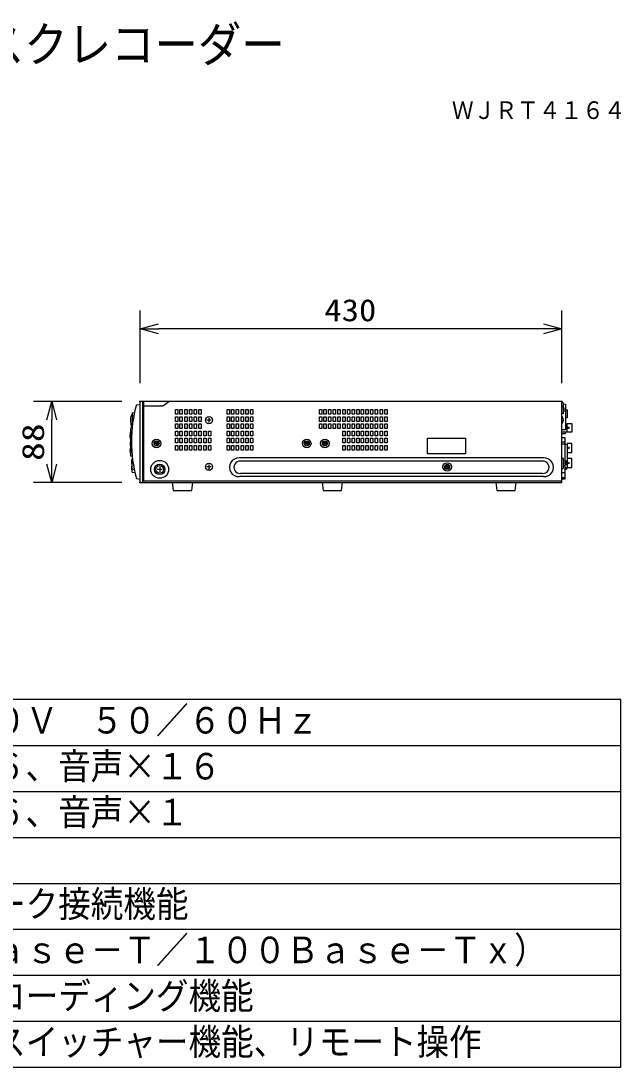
# Model space of a CAD drawing. Units: millimetres, scale not verified. Extents: x -63 to 63, y -57 to 57.
# Drawn here: x -2.8 to 62.5, y -56.5 to 57.4 of the extents above; entities that cross this region are included whole.
import ezdxf
from ezdxf.enums import TextEntityAlignment as Align

# ---------------------------------------------------------------- set-up
doc = ezdxf.new("R2010")
doc.units = ezdxf.units.MM
doc.header["$LTSCALE"] = 0.190236
doc.header["$PDMODE"] = 32
doc.header["$PDSIZE"] = 0.0951
for name, color, linetype in [('0-0_MOJI1', 2, 'Continuous'), ('0-1_TOUROKU', 1, 'Continuous'), ('0-2_GAIKEI', 1, 'Continuous'), ('0-3_WAKU', 7, 'Continuous')]:
    doc.layers.add(name, color=color, linetype=linetype)
doc.styles.add('ＭＳ ゴシック', font='')
doc.styles.get('ＭＳ ゴシック').set_extended_font_data('MS Gothic')

# ---------------------------------------------------------------- blocks, each defined once
blk = doc.blocks.new('_OPEN30')
at = {"layer": '0-3_WAKU'}
blk.add_line((0, 0), (-1, 0), dxfattribs=at)
blk.add_lwpolyline([(-1, 0.26795), (0, 0), (-1, -0.26795)], dxfattribs=at)

msp = doc.modelspace()

# ---------------------------------------------------------------- linework, layer by layer
at = {"layer": '0-2_GAIKEI', "color": 3}
for p, q in [((10.1677, 17.9369), (10.1677, 25.8627)), ((56.0678, 17.9369), (56.0678, 25.8627)), ((54.0678, 23.8627), (12.1677, 23.8627)), ((8.1785, 15.9507), (-1.4438, 15.9507)), ((0.5562, 9.1507), (0.5562, 13.9507)), ((8.1785, 7.1507), (-1.4438, 7.1507))]:
    msp.add_line(p, q, dxfattribs=at)
at = {"layer": '0-2_GAIKEI', "color": 7}
for p, q in [((10.1677, 7.1507), (10.1677, 15.9507)), ((56.0678, 15.9507), (10.1677, 15.9507)), ((56.0678, 7.1507), (56.0678, 15.9507)), ((9.7869, 15.6064), (10.1677, 15.6338)), ((9.7869, 7.5894), (10.1677, 7.5155)), ((10.1677, 7.1507), (56.0678, 7.1507)), ((13.6707, 7.1491), (13.7878, 6.2511)), ((15.7877, 6.2511), (15.8942, 7.1491)), ((48.8708, 7.1491), (48.9879, 6.2511)), ((50.9877, 6.2511), (51.0942, 7.1491)), ((13.7878, 6.2511), (15.7877, 6.2511)), ((48.9879, 6.2511), (50.9877, 6.2511))]:
    msp.add_line(p, q, dxfattribs=at)
at = {"layer": '0-2_GAIKEI'}
for p, q in [((10.4545, 7.1507), (10.4545, 15.9507)), ((10.4545, 15.4741), (12.6601, 15.4741)), ((10.5495, 15.9405), (10.5495, 7.3202)), ((12.6601, 15.4741), (13.3107, 15.9405)), ((56.0678, 15.877), (56.2114, 15.8137)), ((56.2053, 15.4226), (56.0785, 15.4226)), ((56.2114, 15.8137), (56.2114, 14.623)), ((56.2114, 15.7184), (56.4802, 15.6549)), ((56.465, 15.115), (56.6388, 15.0524)), ((56.4802, 15.6549), (56.4802, 12.8622)), ((56.6388, 15.0524), (56.6388, 14.1947)), ((9.3003, 14.7208), (9.5727, 14.7645)), ((9.3003, 14.7208), (9.3003, 14.594)), ((9.3003, 14.594), (9.3193, 13.3057)), ((9.3109, 14.3771), (9.5005, 14.421)), ((17.9197, 13.9243), (17.417, 13.9243)), ((17.6679, 14.1766), (17.6679, 13.6734)), ((56.2114, 14.623), (56.0841, 14.623)), ((56.6388, 14.1947), (56.4802, 14.1314)), ((9.1469, 12.798), (9.1308, 10.18)), ((9.1469, 12.798), (9.2864, 12.8216)), ((56.4802, 12.8622), (56.0678, 12.8622)), ((57.1632, 12.6082), (56.0678, 12.6082)), ((56.6388, 13.5289), (56.4802, 13.5759)), ((56.4802, 13.5759), (57.1632, 13.5759)), ((56.4802, 12.6082), (56.6388, 12.6715)), ((56.4802, 12.465), (56.4802, 12.6082)), ((56.6388, 12.6715), (56.6388, 13.5289)), ((57.1632, 13.5759), (57.1632, 12.6082)), ((12.0948, 11.3939), (11.8378, 11.3939)), ((11.9657, 11.5225), (11.9657, 11.265)), ((28.4358, 11.3939), (28.1788, 11.3939)), ((28.3067, 11.5225), (28.3067, 11.265)), ((30.4085, 11.3939), (30.1515, 11.3939)), ((30.2794, 11.5225), (30.2794, 11.265)), ((56.0678, 12.465), (56.4802, 12.465)), ((56.0841, 12.0213), (56.3852, 12.0213)), ((56.0841, 11.5606), (56.3852, 11.5606)), ((56.3852, 12.0213), (56.3852, 7.5137)), ((56.0841, 11.3546), (56.3852, 11.3546)), ((56.3852, 11.3068), (56.6551, 11.3068)), ((57.1632, 11.3855), (56.6388, 11.3855)), ((56.6551, 11.3068), (56.6551, 8.7262)), ((56.6814, 10.4182), (57.1632, 10.4182)), ((57.1632, 10.4182), (57.1632, 11.3855)), ((9.1308, 10.18), (9.1308, 10.0523)), ((9.1308, 10.0523), (9.2896, 10.0212)), ((9.3003, 8.2747), (9.305, 9.7247)), ((54.0877, 9.8096), (20.9626, 9.8096)), ((53.9636, 9.4611), (21.0876, 9.4611)), ((56.2425, 9.7678), (56.0841, 9.7678)), ((56.2425, 8.7359), (56.2425, 9.7678)), ((56.2425, 9.561), (56.4965, 9.482)), ((56.4965, 9.482), (56.4965, 9.0689)), ((57.1632, 9.7365), (56.6662, 9.7365)), ((57.1632, 8.7679), (57.1632, 9.7365)), ((9.3003, 8.2747), (9.6205, 8.2242)), ((9.3109, 8.6191), (9.5437, 8.5645)), ((12.0349, 8.5724), (12.5743, 8.5724)), ((12.3048, 8.8419), (12.3048, 8.3024)), ((17.9197, 8.8571), (17.417, 8.8571)), ((17.6679, 9.1089), (17.6679, 8.6057)), ((53.9636, 8.1277), (21.0876, 8.1277)), ((43.7066, 8.8337), (43.4496, 8.8337)), ((43.5775, 8.9623), (43.5775, 8.7048)), ((56.0841, 8.6087), (56.2425, 8.7359)), ((56.0841, 8.2285), (56.3327, 8.2285)), ((56.4965, 9.0689), (56.2425, 8.9101)), ((56.5318, 8.5466), (56.3852, 8.5458)), ((56.4013, 8.7679), (57.1632, 8.7679)), ((10.4545, 7.3202), (56.0678, 7.3202)), ((54.0877, 7.7784), (20.9626, 7.7784)), ((56.3852, 7.5137), (56.0678, 7.5137)), ((56.0841, 7.6725), (56.3852, 7.6725))]:
    msp.add_line(p, q, dxfattribs=at)
for points in [[(14.0395, 15.0835), (14.2941, 15.0835), (14.2941, 14.5756), (14.0395, 14.5756)], [(14.5059, 15.0835), (14.7595, 15.0835), (14.7595, 14.5756), (14.5059, 14.5756)], [(15.024, 15.0835), (15.2786, 15.0835), (15.2786, 14.5756), (15.024, 14.5756)], [(15.5424, 15.0835), (15.7969, 15.0835), (15.7969, 14.5756), (15.5424, 14.5756)], [(16.0605, 15.0835), (16.315, 15.0835), (16.315, 14.5756), (16.0605, 14.5756)], [(16.5788, 15.0835), (16.8334, 15.0835), (16.8334, 14.5756), (16.5788, 14.5756)], [(19.6569, 15.0835), (19.9114, 15.0835), (19.9114, 14.5756), (19.6569, 14.5756)], [(20.1224, 15.0835), (20.3769, 15.0835), (20.3769, 14.5756), (20.1224, 14.5756)], [(20.6412, 15.0835), (20.8957, 15.0835), (20.8957, 14.5756), (20.6412, 14.5756)], [(21.1593, 15.0835), (21.4138, 15.0835), (21.4138, 14.5756), (21.1593, 14.5756)], [(21.6781, 15.0835), (21.9326, 15.0835), (21.9326, 14.5756), (21.6781, 14.5756)], [(22.1962, 15.0835), (22.4507, 15.0835), (22.4507, 14.5756), (22.1962, 14.5756)], [(29.6862, 15.0835), (29.9407, 15.0835), (29.9407, 14.5756), (29.6862, 14.5756)], [(30.1517, 15.0835), (30.4062, 15.0835), (30.4062, 14.5756), (30.1517, 14.5756)], [(30.67, 15.0835), (30.9245, 15.0835), (30.9245, 14.5756), (30.67, 14.5756)], [(31.189, 15.0835), (31.4436, 15.0835), (31.4436, 14.5756), (31.189, 14.5756)], [(31.7072, 15.0835), (31.9617, 15.0835), (31.9617, 14.5756), (31.7072, 14.5756)], [(32.2255, 15.0835), (32.48, 15.0835), (32.48, 14.5756), (32.2255, 14.5756)], [(32.2255, 15.0835), (32.48, 15.0835), (32.48, 14.5756), (32.2255, 14.5756)], [(32.7436, 15.0835), (32.9981, 15.0835), (32.9981, 14.5756), (32.7436, 14.5756)], [(33.262, 15.0835), (33.5165, 15.0835), (33.5165, 14.5756), (33.262, 14.5756)], [(33.749, 15.0835), (34.0035, 15.0835), (34.0035, 14.5756), (33.749, 14.5756)], [(34.2145, 15.0835), (34.469, 15.0835), (34.469, 14.5756), (34.2145, 14.5756)], [(34.7328, 15.0835), (34.9873, 15.0835), (34.9873, 14.5756), (34.7328, 14.5756)], [(35.2514, 15.0835), (35.5059, 15.0835), (35.5059, 14.5756), (35.2514, 14.5756)], [(35.7697, 15.0835), (36.0243, 15.0835), (36.0243, 14.5756), (35.7697, 14.5756)], [(36.2878, 15.0835), (36.5424, 15.0835), (36.5424, 14.5756), (36.2878, 14.5756)], [(36.8062, 15.0835), (37.0607, 15.0835), (37.0607, 14.5756), (36.8062, 14.5756)], [(14.0395, 14.3011), (14.2941, 14.3011), (14.2941, 13.7923), (14.0395, 13.7923)], [(14.5059, 14.3011), (14.7595, 14.3011), (14.7595, 13.7923), (14.5059, 13.7923)], [(15.024, 14.3011), (15.2786, 14.3011), (15.2786, 13.7923), (15.024, 13.7923)], [(15.5424, 14.3011), (15.7969, 14.3011), (15.7969, 13.7923), (15.5424, 13.7923)], [(16.0605, 14.3011), (16.315, 14.3011), (16.315, 13.7923), (16.0605, 13.7923)], [(16.5788, 14.3011), (16.8334, 14.3011), (16.8334, 13.7923), (16.5788, 13.7923)], [(19.6569, 14.3011), (19.9114, 14.3011), (19.9114, 13.7923), (19.6569, 13.7923)], [(20.1224, 14.3011), (20.3769, 14.3011), (20.3769, 13.7923), (20.1224, 13.7923)], [(20.6412, 14.3011), (20.8957, 14.3011), (20.8957, 13.7923), (20.6412, 13.7923)], [(21.1593, 14.3011), (21.4138, 14.3011), (21.4138, 13.7923), (21.1593, 13.7923)], [(21.6781, 14.3011), (21.9326, 14.3011), (21.9326, 13.7923), (21.6781, 13.7923)], [(22.1962, 14.3011), (22.4507, 14.3011), (22.4507, 13.7923), (22.1962, 13.7923)], [(29.6862, 14.3011), (29.9407, 14.3011), (29.9407, 13.7923), (29.6862, 13.7923)], [(30.1517, 14.3011), (30.4062, 14.3011), (30.4062, 13.7923), (30.1517, 13.7923)], [(30.67, 14.3011), (30.9245, 14.3011), (30.9245, 13.7923), (30.67, 13.7923)], [(31.189, 14.3011), (31.4436, 14.3011), (31.4436, 13.7923), (31.189, 13.7923)], [(31.7072, 14.3011), (31.9617, 14.3011), (31.9617, 13.7923), (31.7072, 13.7923)], [(32.2255, 14.3011), (32.48, 14.3011), (32.48, 13.7923), (32.2255, 13.7923)], [(32.2255, 14.3011), (32.48, 14.3011), (32.48, 13.7923), (32.2255, 13.7923)], [(32.7436, 14.3011), (32.9981, 14.3011), (32.9981, 13.7923), (32.7436, 13.7923)], [(33.262, 14.3011), (33.5165, 14.3011), (33.5165, 13.7923), (33.262, 13.7923)], [(33.749, 14.3011), (34.0035, 14.3011), (34.0035, 13.7923), (33.749, 13.7923)], [(34.2145, 14.3011), (34.469, 14.3011), (34.469, 13.7923), (34.2145, 13.7923)], [(34.7328, 14.3011), (34.9873, 14.3011), (34.9873, 13.7923), (34.7328, 13.7923)], [(35.2514, 14.3011), (35.5059, 14.3011), (35.5059, 13.7923), (35.2514, 13.7923)], [(35.7697, 14.3011), (36.0243, 14.3011), (36.0243, 13.7923), (35.7697, 13.7923)], [(36.2878, 14.3011), (36.5424, 14.3011), (36.5424, 13.7923), (36.2878, 13.7923)], [(36.8062, 14.3011), (37.0607, 14.3011), (37.0607, 13.7923), (36.8062, 13.7923)], [(14.0395, 13.5178), (14.2941, 13.5178), (14.2941, 13.0099), (14.0395, 13.0099)], [(14.0395, 12.735), (14.2941, 12.735), (14.2941, 12.2273), (14.0395, 12.2273)], [(14.5059, 13.5178), (14.7595, 13.5178), (14.7595, 13.0099), (14.5059, 13.0099)], [(14.5059, 12.735), (14.7595, 12.735), (14.7595, 12.2273), (14.5059, 12.2273)], [(15.024, 13.5178), (15.2786, 13.5178), (15.2786, 13.0099), (15.024, 13.0099)], [(15.024, 12.735), (15.2786, 12.735), (15.2786, 12.2273), (15.024, 12.2273)], [(15.5424, 13.5178), (15.7969, 13.5178), (15.7969, 13.0099), (15.5424, 13.0099)], [(15.5424, 12.735), (15.7969, 12.735), (15.7969, 12.2273), (15.5424, 12.2273)], [(16.0605, 13.5178), (16.315, 13.5178), (16.315, 13.0099), (16.0605, 13.0099)], [(16.0605, 12.735), (16.315, 12.735), (16.315, 12.2273), (16.0605, 12.2273)], [(16.5788, 13.5178), (16.8334, 13.5178), (16.8334, 13.0099), (16.5788, 13.0099)], [(16.5788, 12.735), (16.8334, 12.735), (16.8334, 12.2273), (16.5788, 12.2273)], [(17.0974, 12.735), (17.3519, 12.735), (17.3519, 12.2273), (17.0974, 12.2273)], [(17.6153, 12.735), (17.8698, 12.735), (17.8698, 12.2273), (17.6153, 12.2273)], [(19.6569, 13.5178), (19.9114, 13.5178), (19.9114, 13.0099), (19.6569, 13.0099)], [(19.6569, 12.735), (19.9114, 12.735), (19.9114, 12.2273), (19.6569, 12.2273)], [(20.1224, 13.5178), (20.3769, 13.5178), (20.3769, 13.0099), (20.1224, 13.0099)], [(20.1224, 12.735), (20.3769, 12.735), (20.3769, 12.2273), (20.1224, 12.2273)], [(20.6412, 13.5178), (20.8957, 13.5178), (20.8957, 13.0099), (20.6412, 13.0099)], [(20.6412, 12.735), (20.8957, 12.735), (20.8957, 12.2273), (20.6412, 12.2273)], [(21.1593, 13.5178), (21.4138, 13.5178), (21.4138, 13.0099), (21.1593, 13.0099)], [(21.1593, 12.735), (21.4138, 12.735), (21.4138, 12.2273), (21.1593, 12.2273)], [(21.6781, 13.5178), (21.9326, 13.5178), (21.9326, 13.0099), (21.6781, 13.0099)], [(21.6781, 12.735), (21.9326, 12.735), (21.9326, 12.2273), (21.6781, 12.2273)], [(22.1962, 13.5178), (22.4507, 13.5178), (22.4507, 13.0099), (22.1962, 13.0099)], [(22.1962, 12.735), (22.4507, 12.735), (22.4507, 12.2273), (22.1962, 12.2273)], [(29.6862, 13.5178), (29.9407, 13.5178), (29.9407, 13.0099), (29.6862, 13.0099)], [(30.1517, 13.5178), (30.4062, 13.5178), (30.4062, 13.0099), (30.1517, 13.0099)], [(30.67, 13.5178), (30.9245, 13.5178), (30.9245, 13.0099), (30.67, 13.0099)], [(31.189, 13.5178), (31.4436, 13.5178), (31.4436, 13.0099), (31.189, 13.0099)], [(31.7072, 13.5178), (31.9617, 13.5178), (31.9617, 13.0099), (31.7072, 13.0099)], [(32.2255, 13.5178), (32.48, 13.5178), (32.48, 13.0099), (32.2255, 13.0099)], [(32.2255, 13.5178), (32.48, 13.5178), (32.48, 13.0099), (32.2255, 13.0099)], [(32.2255, 12.735), (32.48, 12.735), (32.48, 12.2273), (32.2255, 12.2273)], [(32.2255, 12.735), (32.48, 12.735), (32.48, 12.2273), (32.2255, 12.2273)], [(32.7436, 13.5178), (32.9981, 13.5178), (32.9981, 13.0099), (32.7436, 13.0099)], [(32.7436, 12.735), (32.9981, 12.735), (32.9981, 12.2273), (32.7436, 12.2273)], [(33.262, 13.5178), (33.5165, 13.5178), (33.5165, 13.0099), (33.262, 13.0099)], [(33.262, 12.735), (33.5165, 12.735), (33.5165, 12.2273), (33.262, 12.2273)], [(33.749, 13.5178), (34.0035, 13.5178), (34.0035, 13.0099), (33.749, 13.0099)], [(33.749, 12.735), (34.0035, 12.735), (34.0035, 12.2273), (33.749, 12.2273)], [(34.2145, 13.5178), (34.469, 13.5178), (34.469, 13.0099), (34.2145, 13.0099)], [(34.2145, 12.735), (34.469, 12.735), (34.469, 12.2273), (34.2145, 12.2273)], [(34.7328, 13.5178), (34.9873, 13.5178), (34.9873, 13.0099), (34.7328, 13.0099)], [(34.7328, 12.735), (34.9873, 12.735), (34.9873, 12.2273), (34.7328, 12.2273)], [(35.2514, 13.5178), (35.5059, 13.5178), (35.5059, 13.0099), (35.2514, 13.0099)], [(35.2514, 12.735), (35.5059, 12.735), (35.5059, 12.2273), (35.2514, 12.2273)], [(35.7697, 13.5178), (36.0243, 13.5178), (36.0243, 13.0099), (35.7697, 13.0099)], [(35.7697, 12.735), (36.0243, 12.735), (36.0243, 12.2273), (35.7697, 12.2273)], [(36.2878, 13.5178), (36.5424, 13.5178), (36.5424, 13.0099), (36.2878, 13.0099)], [(36.2878, 12.735), (36.5424, 12.735), (36.5424, 12.2273), (36.2878, 12.2273)], [(36.8062, 13.5178), (37.0607, 13.5178), (37.0607, 13.0099), (36.8062, 13.0099)], [(36.8062, 12.735), (37.0607, 12.735), (37.0607, 12.2273), (36.8062, 12.2273)], [(14.0395, 11.9517), (14.2941, 11.9517), (14.2941, 11.444), (14.0395, 11.444)], [(14.5059, 11.9517), (14.7595, 11.9517), (14.7595, 11.444), (14.5059, 11.444)], [(15.024, 11.9517), (15.2786, 11.9517), (15.2786, 11.444), (15.024, 11.444)], [(15.5424, 11.9517), (15.7969, 11.9517), (15.7969, 11.444), (15.5424, 11.444)], [(16.0605, 11.9517), (16.315, 11.9517), (16.315, 11.444), (16.0605, 11.444)], [(16.5788, 11.9517), (16.8334, 11.9517), (16.8334, 11.444), (16.5788, 11.444)], [(17.0974, 11.9517), (17.3519, 11.9517), (17.3519, 11.444), (17.0974, 11.444)], [(17.6153, 11.9517), (17.8698, 11.9517), (17.8698, 11.444), (17.6153, 11.444)], [(19.6569, 11.9517), (19.9114, 11.9517), (19.9114, 11.444), (19.6569, 11.444)], [(20.1224, 11.9517), (20.3769, 11.9517), (20.3769, 11.444), (20.1224, 11.444)], [(20.6412, 11.9517), (20.8957, 11.9517), (20.8957, 11.444), (20.6412, 11.444)], [(21.1593, 11.9517), (21.4138, 11.9517), (21.4138, 11.444), (21.1593, 11.444)], [(21.6781, 11.9517), (21.9326, 11.9517), (21.9326, 11.444), (21.6781, 11.444)], [(22.1962, 11.9517), (22.4507, 11.9517), (22.4507, 11.444), (22.1962, 11.444)], [(32.2255, 11.9517), (32.48, 11.9517), (32.48, 11.444), (32.2255, 11.444)], [(32.2255, 11.9517), (32.48, 11.9517), (32.48, 11.444), (32.2255, 11.444)], [(32.7436, 11.9517), (32.9981, 11.9517), (32.9981, 11.444), (32.7436, 11.444)], [(33.262, 11.9517), (33.5165, 11.9517), (33.5165, 11.444), (33.262, 11.444)], [(33.749, 11.9517), (34.0035, 11.9517), (34.0035, 11.444), (33.749, 11.444)], [(34.2145, 11.9517), (34.469, 11.9517), (34.469, 11.444), (34.2145, 11.444)], [(34.7328, 11.9517), (34.9873, 11.9517), (34.9873, 11.444), (34.7328, 11.444)], [(35.2514, 11.9517), (35.5059, 11.9517), (35.5059, 11.444), (35.2514, 11.444)], [(35.7697, 11.9517), (36.0243, 11.9517), (36.0243, 11.444), (35.7697, 11.444)], [(36.2878, 11.9517), (36.5424, 11.9517), (36.5424, 11.444), (36.2878, 11.444)], [(36.8062, 11.9517), (37.0607, 11.9517), (37.0607, 11.444), (36.8062, 11.444)], [(41.44, 11.9725), (45.5663, 11.9725), (45.5663, 10.2592), (41.44, 10.2592)], [(14.0395, 11.1693), (14.2941, 11.1693), (14.2941, 10.6616), (14.0395, 10.6616)], [(14.5059, 11.1693), (14.7595, 11.1693), (14.7595, 10.6616), (14.5059, 10.6616)], [(15.024, 11.1693), (15.2786, 11.1693), (15.2786, 10.6616), (15.024, 10.6616)], [(15.5424, 11.1693), (15.7969, 11.1693), (15.7969, 10.6616), (15.5424, 10.6616)], [(16.0605, 11.1693), (16.315, 11.1693), (16.315, 10.6616), (16.0605, 10.6616)], [(16.5788, 11.1693), (16.8334, 11.1693), (16.8334, 10.6616), (16.5788, 10.6616)], [(17.0974, 11.1693), (17.3519, 11.1693), (17.3519, 10.6616), (17.0974, 10.6616)], [(17.6153, 11.1693), (17.8698, 11.1693), (17.8698, 10.6616), (17.6153, 10.6616)], [(19.6569, 11.1693), (19.9114, 11.1693), (19.9114, 10.6616), (19.6569, 10.6616)], [(20.1224, 11.1693), (20.3769, 11.1693), (20.3769, 10.6616), (20.1224, 10.6616)], [(20.6412, 11.1693), (20.8957, 11.1693), (20.8957, 10.6616), (20.6412, 10.6616)], [(21.1593, 11.1693), (21.4138, 11.1693), (21.4138, 10.6616), (21.1593, 10.6616)], [(21.6781, 11.1693), (21.9326, 11.1693), (21.9326, 10.6616), (21.6781, 10.6616)], [(22.1962, 11.1693), (22.4507, 11.1693), (22.4507, 10.6616), (22.1962, 10.6616)], [(32.2255, 11.1693), (32.48, 11.1693), (32.48, 10.6616), (32.2255, 10.6616)], [(32.2255, 11.1693), (32.48, 11.1693), (32.48, 10.6616), (32.2255, 10.6616)], [(32.7436, 11.1693), (32.9981, 11.1693), (32.9981, 10.6616), (32.7436, 10.6616)], [(33.262, 11.1693), (33.5165, 11.1693), (33.5165, 10.6616), (33.262, 10.6616)], [(33.749, 11.1693), (34.0035, 11.1693), (34.0035, 10.6616), (33.749, 10.6616)], [(34.2145, 11.1693), (34.469, 11.1693), (34.469, 10.6616), (34.2145, 10.6616)], [(34.7328, 11.1693), (34.9873, 11.1693), (34.9873, 10.6616), (34.7328, 10.6616)], [(35.2514, 11.1693), (35.5059, 11.1693), (35.5059, 10.6616), (35.2514, 10.6616)], [(35.7697, 11.1693), (36.0243, 11.1693), (36.0243, 10.6616), (35.7697, 10.6616)], [(36.2878, 11.1693), (36.5424, 11.1693), (36.5424, 10.6616), (36.2878, 10.6616)], [(36.8062, 11.1693), (37.0607, 11.1693), (37.0607, 10.6616), (36.8062, 10.6616)]]:
    msp.add_lwpolyline(points, close=True, dxfattribs=at)
at = {"layer": '0-2_GAIKEI', "color": 7}
msp.add_lwpolyline([(29.9707, 7.1491), (30.0878, 6.2511), (32.0877, 6.2511), (32.1942, 7.1491)], dxfattribs=at)
msp.add_lwpolyline([(29.9707, 7.1491), (30.0878, 6.2511), (32.0877, 6.2511), (32.1942, 7.1491)], dxfattribs=at)
at = {"layer": '0-2_GAIKEI'}
for centre, radius in [((17.6679, 13.9197), 0.3851), ((56.7502, 13.1), 0.0955), ((11.9657, 11.3914), 0.4641), ((11.9657, 11.3914), 0.2722), ((11.9657, 11.3915), 0.197), ((28.3067, 11.3914), 0.4641), ((28.3067, 11.3914), 0.2722), ((28.3067, 11.3915), 0.197), ((30.2794, 11.3914), 0.4641), ((30.2794, 11.3914), 0.2722), ((30.2794, 11.3915), 0.197), ((56.7502, 10.9101), 0.0952), ((12.3048, 8.5666), 0.9735), ((12.3048, 8.5667), 0.571), ((17.6679, 8.8523), 0.3845), ((43.5775, 8.8312), 0.4641), ((56.7502, 9.2595), 0.0953), ((12.3048, 8.5668), 0.4125), ((43.5775, 8.8312), 0.2722), ((43.5775, 8.8313), 0.197)]:
    msp.add_circle(centre, radius, dxfattribs=at)
at = {"layer": '0-2_GAIKEI', "color": 7}
msp.add_arc((23.7835, 11.5979), 14.5593, 164.01888, 195.98112, dxfattribs=at)
at = {"layer": '0-2_GAIKEI'}
for centre, radius, start, end in [((55.8766, 15.0724), 0.4555, 318.58984, 41.66834), ((11.7285, 13.9294), 2.5961, 178.0137, 191.40271), ((10.2036, 14.0212), 1.0696, 147.62257, 180.09529), ((55.6823, 13.9248), 0.5536, 314.13018, 43.46525), ((10.9828, 12.2184), 1.9252, 162.47736, 197.98756), ((9.7368, 12.8808), 0.5957, 134.49748, 187.98868), ((9.4816, 13.6435), 0.3747, 217.3424, 244.34014), ((9.8405, 11.3016), 0.7644, 155.71296, 199.64951), ((10.643, 10.6302), 1.5778, 164.77513, 196.57789), ((10.1412, 9.3485), 0.9169, 155.7758, 199.8814), ((20.9014, 8.794), 1.0174, 86.55039, 273.44961), ((21.0363, 8.7944), 0.6687, 85.59699, 274.40301), ((54.0147, 8.7944), 0.6687, 265.61499, 94.38501), ((54.1495, 8.794), 1.0175, 266.51432, 93.48568), ((10.0776, 8.7461), 0.8499, 160.00355, 203.84751), ((56.4852, 8.7107), 0.1707, 285.86791, 5.19357)]:
    msp.add_arc(centre, radius, start, end, dxfattribs=at)
at = {"layer": '0-3_WAKU', "color": 4}
for p, q in [((62.5001, -16.5), (-62.5001, -16.5)), ((62.5001, -56.5001), (62.5001, -16.5)), ((-62.5001, -56.5001), (62.5001, -56.5001))]:
    msp.add_line(p, q, dxfattribs=at)
at = {"layer": '0-3_WAKU', "color": 1}
for p, q in [((-62.5001, -21.5), (62.5001, -21.5)), ((-62.5001, -26.5), (62.5001, -26.5)), ((-62.5001, -31.5001), (62.5001, -31.5001)), ((-62.5001, -36.5001), (62.5001, -36.5001)), ((-62.5001, -41.5001), (62.5001, -41.5001)), ((-62.5001, -46.5001), (62.5001, -46.5001)), ((-62.5001, -51.5001), (62.5001, -51.5001))]:
    msp.add_line(p, q, dxfattribs=at)
at = {"layer": '0-3_WAKU'}
for p in [(10.1677, 23.8627), (0.5562, 15.9507), (10.1677, 15.9369), (10.1786, 15.9507), (56.0678, 15.9369), (10.1786, 7.1507)]:
    msp.add_point(p, dxfattribs=at)

# ---------------------------------------------------------------- block references
at = {"layer": '0-2_GAIKEI', "xscale": 2, "yscale": 2}
for p, rotation in [((10.1677, 23.8627), 180), ((0.5562, 15.9507), 90), ((0.5562, 7.1507), 270)]:
    msp.add_blockref('_OPEN30', p, dxfattribs=dict(at, rotation=rotation))
msp.add_blockref('_OPEN30', (56.0678, 23.8627), dxfattribs=at)

# ---------------------------------------------------------------- texts
at = {"layer": '0-0_MOJI1', "style": 'ＭＳ ゴシック', "width": 0.9}
for s, height, p in [('デジタルディスクレコーダー', 3.848, (-35.5001, 51.7599)), ('ＡＣ１００Ｖ\u3000５０／６０Ｈｚ', 2.887, (-20, -21.0552)), ('映像×１６、音声×１６', 2.887, (-20, -26.0552)), ('映像×１６、音声×１', 2.887, (-20, -31.0552)), ('ネットワーク接続機能', 2.887, (-20, -41.0552)), ('（１０Ｂａｓｅ－Ｔ／１００Ｂａｓｅ－Ｔｘ）', 2.887, (-20, -46.0552)), ('マルチレコーディング機能', 2.887, (-20, -51.0552)), ('フレームスイッチャー機能、リモート操作', 2.887, (-20, -56.0552))]:
    msp.add_text(s, height=height, dxfattribs=at).set_placement(p, align=Align.BOTTOM_LEFT)
at = {"layer": '0-1_TOUROKU', "style": 'ＭＳ ゴシック', "width": 0.9}
msp.add_text('ＷＪＲＴ４１６４', height=1.925, dxfattribs=at).set_placement((44.1, 46.13), align=Align.BOTTOM_LEFT)
at = {"layer": '0-2_GAIKEI', "color": 3, "style": 'ＭＳ ゴシック', "width": 1.15}
msp.add_text('430', height=2.406, dxfattribs=at).set_placement((30.2306, 23.9723), align=Align.BOTTOM_LEFT)
at = {"layer": '0-2_GAIKEI', "color": 3, "style": 'ＭＳ ゴシック', "width": 1.25}
msp.add_text('88', height=2.406, rotation=90, dxfattribs=at).set_placement((0.4466, 9.4838), align=Align.BOTTOM_LEFT)

doc.saveas('drawing.dxf')
